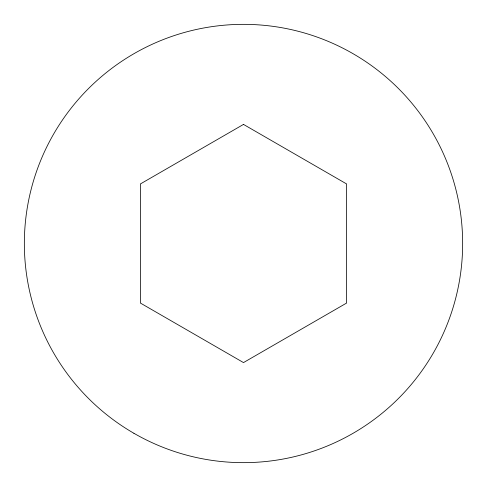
<?xml version="1.0" encoding="UTF-8"?>
<svg xmlns="http://www.w3.org/2000/svg" width="487" height="487" viewBox="0 0 487 487"><rect width="100%" height="100%" fill="white"/><g stroke="black" fill="none" stroke-linecap="round" stroke-linejoin="round"><path stroke-width="0.73" d="M243.5 124.416L140.372 183.958L140.372 303.042L243.5 362.584L346.628 303.042L346.628 183.958L243.5 124.416M133.925 433.29A219.15 219.15 0 0 0 462.65 243.5A219.15 219.15 0 0 0 133.925 53.71A219.15 219.15 0 0 0 133.925 433.29"/></g></svg>
